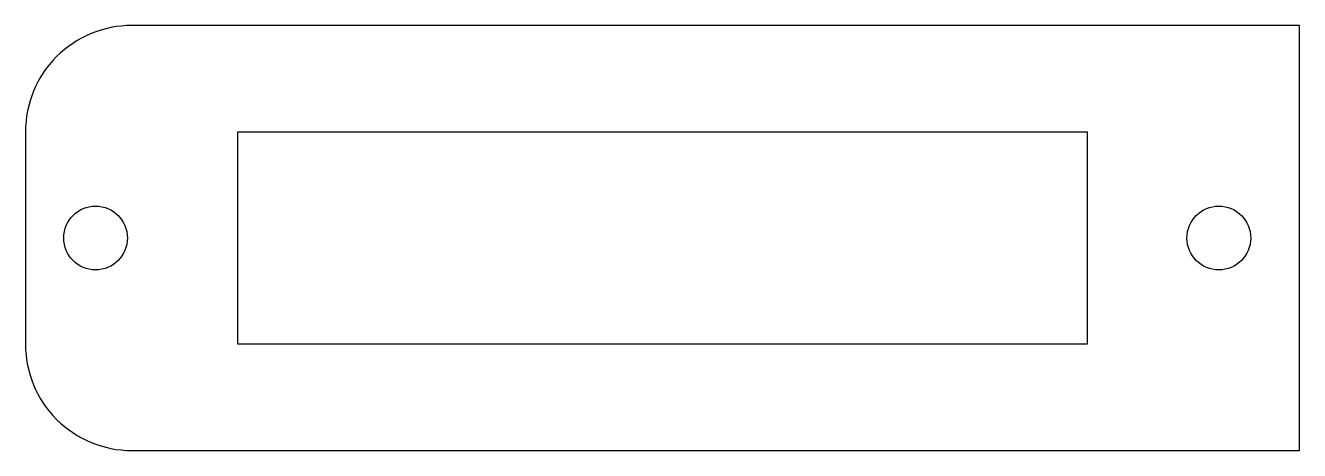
# Model space of a CAD drawing. Header units: millimetres. Extents: x -30 to 30, y -10 to 10.
import ezdxf

# ---------------------------------------------------------------- set-up
doc = ezdxf.new("R2010")
doc.units = ezdxf.units.MM

msp = doc.modelspace()

# ---------------------------------------------------------------- linework, layer by layer
msp.add_lwpolyline([(-25, -10), (30, -10), (30, 10), (-25, 10, 0.414214), (-30, 5), (-30, -5, 0.414214)], format="xyb", close=True)
msp.add_lwpolyline([(-20, -5), (-20, 5), (20, 5), (20, -5)], close=True)
for centre in [(-26.7, 0), (26.2, 0)]:
    msp.add_circle(centre, 1.5)

doc.saveas('drawing.dxf')
